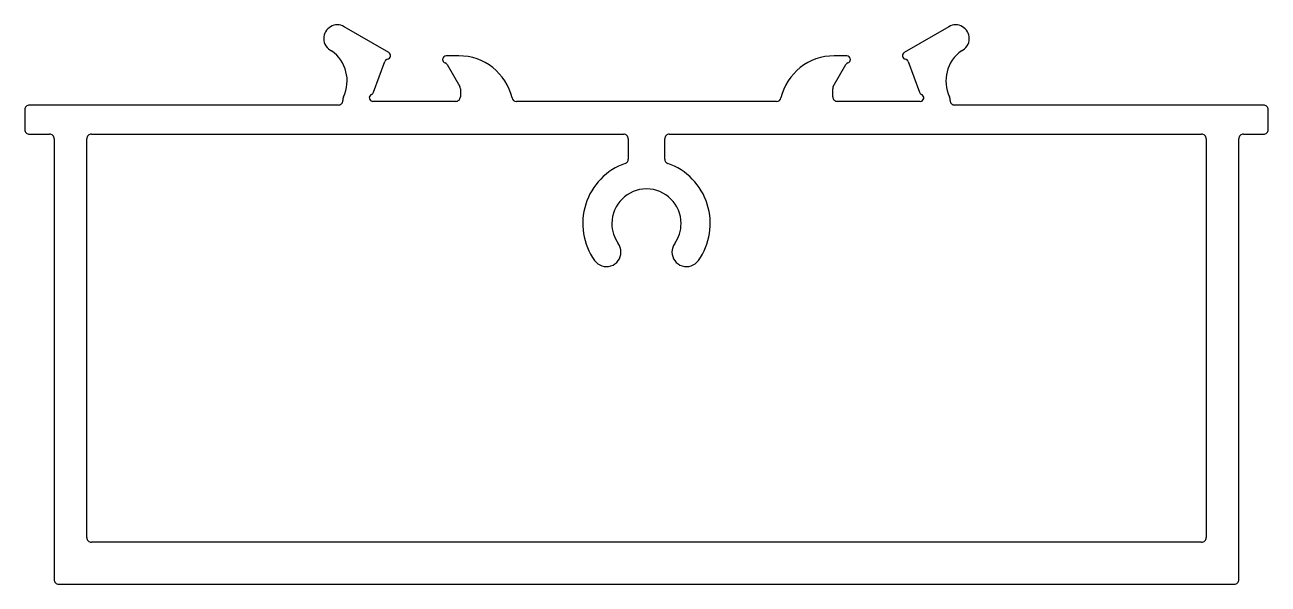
# Model space of a CAD drawing. Header units: inches. Extents: x -34.2 to 34.1, y 0.2 to 30.9.
import ezdxf

# ---------------------------------------------------------------- set-up
doc = ezdxf.new("R2010")
doc.units = ezdxf.units.IN
doc.header["$MEASUREMENT"] = 0
doc.layers.add('FRAME', color=4, linetype='Continuous')

msp = doc.modelspace()

# ---------------------------------------------------------------- linework, layer by layer
at = {"layer": 'FRAME', "color": 7}
for p, q in [((-14.203, 29.377), (-16.647, 30.788)), ((16.546, 30.788), (14.101, 29.377)), ((-15.035, 27.192), (-14.422, 28.876)), ((-10.353, 29.189), (-11.046, 29.189)), ((-11, 28.709), (-10.306, 27.507)), ((10.204, 27.507), (10.898, 28.709)), ((10.944, 29.189), (10.252, 29.189)), ((14.32, 28.876), (14.933, 27.192)), ((-10.272, 27.382), (-10.272, 26.939)), ((10.171, 26.939), (10.171, 27.382)), ((-16.721, 26.828), (-16.721, 26.739)), ((-10.522, 26.689), (-15.072, 26.689)), ((7.089, 26.689), (-7.191, 26.689)), ((14.971, 26.689), (10.421, 26.689)), ((16.619, 26.739), (16.619, 26.828)), ((-34.182, 26.239), (-34.182, 25.139)), ((-16.971, 26.489), (-33.932, 26.489)), ((33.83, 26.489), (16.869, 26.489)), ((34.08, 25.139), (34.08, 26.239)), ((-33.932, 24.889), (-32.827, 24.889)), ((-32.577, 24.639), (-32.577, 0.448)), ((-30.777, 2.748), (-30.777, 24.639)), ((-30.527, 24.889), (-1.301, 24.889)), ((-1.051, 24.639), (-1.051, 23.524)), ((0.949, 23.524), (0.949, 24.639)), ((1.199, 24.889), (30.425, 24.889)), ((30.675, 24.639), (30.675, 2.748)), ((32.475, 0.448), (32.475, 24.639)), ((32.725, 24.889), (33.83, 24.889)), ((30.425, 2.498), (-30.527, 2.498)), ((-32.327, 0.198), (32.225, 0.198))]:
    msp.add_line(p, q, dxfattribs=at)
for centre, radius, start, end in [((-17.022, 30.139), 0.75, 59.99999, 180), ((16.921, 30.139), 0.75, 360, 120.00001), ((-17.022, 30.139), 0.75, 180, 245.02501), ((16.921, 30.139), 0.75, 294.97499, 0), ((-18.489, 27.823), 2, 333.80293, 54.88754), ((-14.303, 29.204), 0.2, 280.26287, 60.00007), ((14.201, 29.204), 0.2, 119.99993, 259.73713), ((18.388, 27.823), 2, 125.11246, 206.19707), ((-14.231, 28.807), 0.203, 100.26289, 159.99997), ((-11.046, 28.989), 0.2, 90, 180), ((-11.046, 28.989), 0.2, 180, 251.2374), ((-11.176, 28.607), 0.203, 29.99974, 71.2374), ((-10.353, 26.189), 3, 13.3424, 89.99994), ((10.252, 26.189), 3, 90.00006, 166.6576), ((11.074, 28.607), 0.203, 108.76247, 149.99999), ((10.944, 28.989), 0.2, 360, 90), ((10.944, 28.989), 0.2, 288.76247, 360), ((14.129, 28.807), 0.203, 20.00003, 79.73711), ((-10.522, 27.382), 0.25, 0.00009, 30.00021), ((10.421, 27.382), 0.25, 150.00022, 180.00033), ((-16.971, 26.739), 0.25, 269.99996, 0.00004), ((-16.467, 26.828), 0.254, 153.80274, 179.99987), ((-15.072, 26.889), 0.2, 112.34727, 270.00005), ((-15.226, 27.262), 0.203, 292.34707, 339.99995), ((-10.522, 26.939), 0.25, 269.99996, 0.00004), ((-7.191, 26.939), 0.25, 193.3425, 270.00004), ((7.089, 26.939), 0.25, 269.99996, 346.6575), ((10.421, 26.939), 0.25, 179.99996, 270.00004), ((15.124, 27.262), 0.203, 199.9998, 247.65267), ((14.971, 26.889), 0.2, 270.00009, 67.65287), ((16.365, 26.828), 0.254, 0.00013, 26.19726), ((16.869, 26.739), 0.25, 179.99996, 270.00004), ((-33.932, 26.239), 0.25, 89.99996, 180.00004), ((33.83, 26.239), 0.25, 359.99996, 90.00004), ((-33.932, 25.139), 0.25, 179.99996, 270.00004), ((-32.827, 24.639), 0.25, 359.99996, 90.00004), ((-30.527, 24.639), 0.25, 89.99996, 180.00004), ((-1.301, 24.639), 0.25, 359.99996, 90.00004), ((1.199, 24.639), 0.25, 89.99996, 180.00004), ((30.425, 24.639), 0.25, 359.99996, 90.00004), ((32.725, 24.639), 0.25, 89.99996, 180.00004), ((33.83, 25.139), 0.25, 269.99996, 0.00004), ((-0.051, 19.989), 3.5, 109.47124, 215.43093), ((-1.301, 23.524), 0.25, 289.47128, 0.00001), ((1.199, 23.524), 0.25, 179.99983, 250.52856), ((-0.051, 19.989), 3.5, 324.56908, 70.52877), ((-0.051, 19.989), 1.9, 0, 180), ((-0.051, 19.989), 1.9, 180, 215.43095), ((-0.051, 19.989), 1.9, 324.56905, 0), ((-2.251, 18.423), 0.8, 360, 35.43093), ((2.149, 18.423), 0.8, 144.56907, 180), ((-2.251, 18.423), 0.8, 215.43093, 360), ((2.149, 18.423), 0.8, 180, 324.56907), ((-30.527, 2.748), 0.25, 179.99996, 270.00004), ((30.425, 2.748), 0.25, 269.99996, 0.00004), ((-32.327, 0.448), 0.25, 179.99996, 270.00004), ((32.225, 0.448), 0.25, 269.99996, 0.00004)]:
    msp.add_arc(centre, radius, start, end, dxfattribs=at)

doc.saveas('drawing.dxf')
